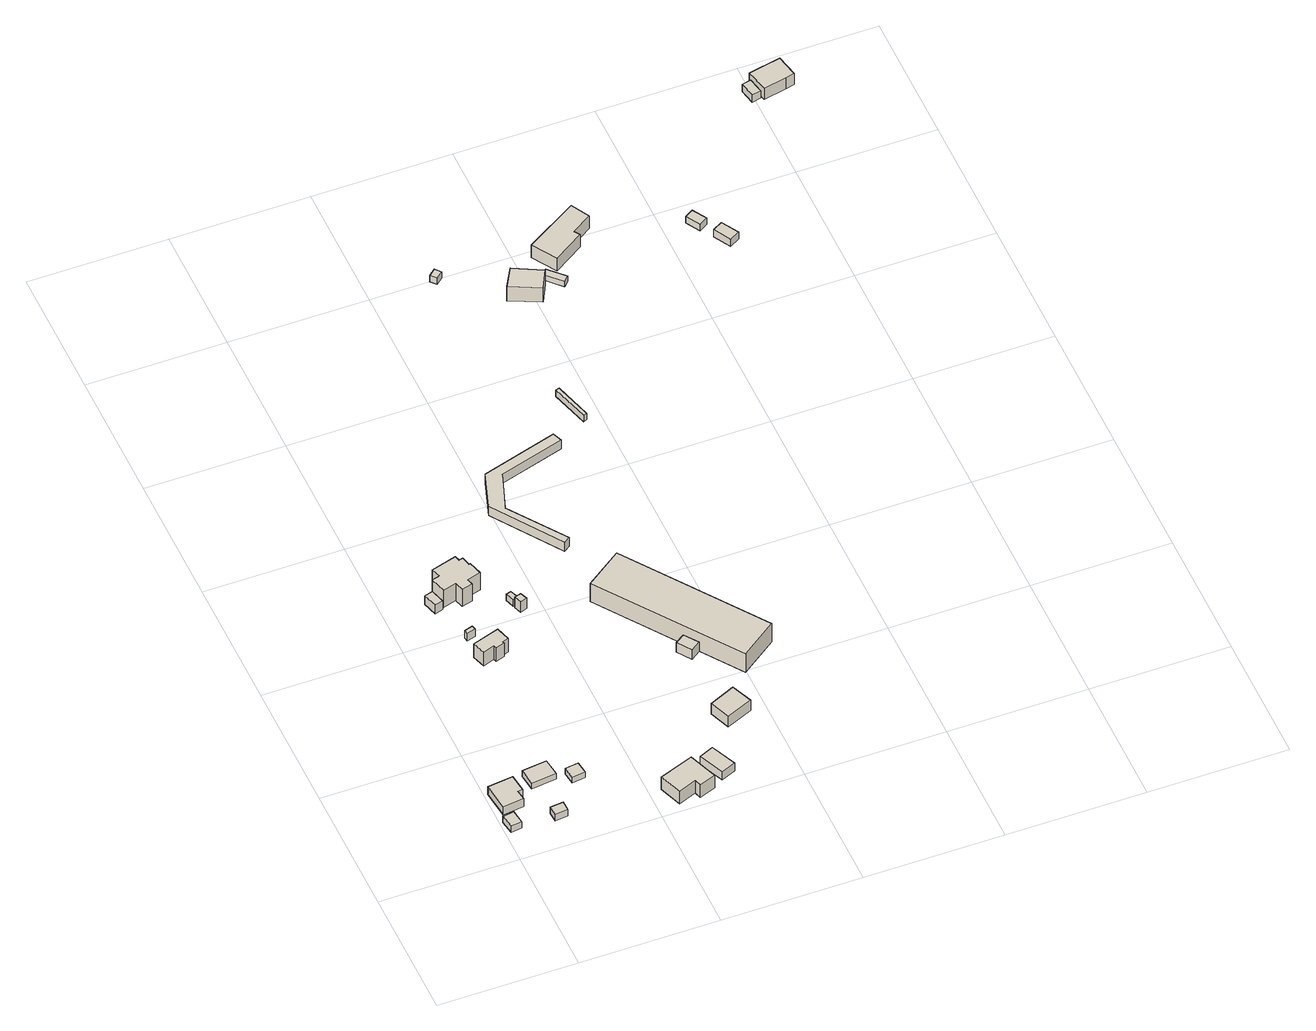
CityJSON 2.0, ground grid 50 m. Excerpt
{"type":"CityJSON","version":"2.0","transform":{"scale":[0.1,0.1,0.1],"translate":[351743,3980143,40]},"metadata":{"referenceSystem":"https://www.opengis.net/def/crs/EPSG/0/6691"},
"CityObjects":{
"building1":{"type":"Building","attributes":{"measuredHeight":3},"geometry":[{"type":"Solid","lod":"1","boundaries":[[[[0,1,2,3]],[[2,4,5,3]],[[1,6,4,2]],[[0,7,6,1]],[[3,5,7,0]],[[4,6,7,5]]]]}]},
"building2":{"type":"Building","attributes":{"measuredHeight":4.4},"geometry":[{"type":"Solid","lod":"1","boundaries":[[[[8,9,10,11,12,13]],[[12,14,15,13]],[[11,16,14,12]],[[10,17,16,11]],[[9,18,17,10]],[[8,19,18,9]],[[13,15,19,8]],[[14,16,17,18,19,15]]]]}]},
"building3":{"type":"Building","attributes":{"measuredHeight":3},"geometry":[{"type":"Solid","lod":"1","boundaries":[[[[20,21,22,23]],[[22,24,25,23]],[[21,26,24,22]],[[20,27,26,21]],[[23,25,27,20]],[[24,26,27,25]]]]}]},
"building4":{"type":"Building","attributes":{"measuredHeight":2.7},"geometry":[{"type":"Solid","lod":"1","boundaries":[[[[28,29,30,31]],[[30,32,33,31]],[[29,34,32,30]],[[28,35,34,29]],[[31,33,35,28]],[[32,34,35,33]]]]}]},
"building5":{"type":"Building","attributes":{"measuredHeight":2.7},"geometry":[{"type":"Solid","lod":"1","boundaries":[[[[36,37,38,39]],[[38,40,41,39]],[[37,42,40,38]],[[36,43,42,37]],[[39,41,43,36]],[[40,42,43,41]]]]}]},
"building6":{"type":"Building","attributes":{"measuredHeight":3.6},"geometry":[{"type":"Solid","lod":"1","boundaries":[[[[44,45,46,47]],[[46,48,49,47]],[[45,50,48,46]],[[44,51,50,45]],[[47,49,51,44]],[[48,50,51,49]]]]}]},
"building7":{"type":"Building","attributes":{"measuredHeight":6.9},"geometry":[{"type":"Solid","lod":"1","boundaries":[[[[52,53,54,55,56,57,58,59]],[[58,60,61,59]],[[57,62,60,58]],[[56,63,62,57]],[[55,64,63,56]],[[54,65,64,55]],[[53,66,65,54]],[[52,67,66,53]],[[59,61,67,52]],[[60,62,63,64,65,66,67,61]]]]}]},
"building8":{"type":"Building","attributes":{"measuredHeight":4.1},"geometry":[{"type":"Solid","lod":"1","boundaries":[[[[68,69,70,71]],[[70,72,73,71]],[[69,74,72,70]],[[68,75,74,69]],[[71,73,75,68]],[[72,74,75,73]]]]}]},
"building9":{"type":"Building","attributes":{"measuredHeight":10.8},"geometry":[{"type":"Solid","lod":"1","boundaries":[[[[76,77,78,79,80,81,82,83,84,85,86,87,88,89]],[[88,90,91,89]],[[87,92,90,88]],[[86,93,92,87]],[[85,94,93,86]],[[84,95,94,85]],[[83,96,95,84]],[[82,97,96,83]],[[81,98,97,82]],[[80,99,98,81]],[[79,100,99,80]],[[78,101,100,79]],[[77,102,101,78]],[[76,103,102,77]],[[89,91,103,76]],[[90,92,93,94,95,96,97,98,99,100,101,102,103,91]]]]}]},
"building10":{"type":"Building","attributes":{"measuredHeight":7.8},"geometry":[{"type":"Solid","lod":"1","boundaries":[[[[104,105,106,107,108,109]],[[108,110,111,109]],[[107,112,110,108]],[[106,113,112,107]],[[105,114,113,106]],[[104,115,114,105]],[[109,111,115,104]],[[110,112,113,114,115,111]]]]}]},
"building11":{"type":"Building","attributes":{"measuredHeight":3},"geometry":[{"type":"Solid","lod":"1","boundaries":[[[[116,117,118,119]],[[118,120,121,119]],[[117,122,120,118]],[[116,123,122,117]],[[119,121,123,116]],[[120,122,123,121]]]]}]},
"building12":{"type":"Building","attributes":{"measuredHeight":5},"geometry":[{"type":"Solid","lod":"1","boundaries":[[[[124,125,126,127]],[[126,128,129,127]],[[125,130,128,126]],[[124,131,130,125]],[[127,129,131,124]],[[128,130,131,129]]]]}]},
"building13":{"type":"Building","attributes":{"measuredHeight":3.8},"geometry":[{"type":"Solid","lod":"1","boundaries":[[[[132,133,134,135]],[[134,136,137,135]],[[133,138,136,134]],[[132,139,138,133]],[[135,137,139,132]],[[136,138,139,137]]]]}]},
"building14":{"type":"Building","attributes":{"measuredHeight":5},"geometry":[{"type":"Solid","lod":"1","boundaries":[[[[140,141,142,143]],[[142,144,145,143]],[[141,146,144,142]],[[140,147,146,141]],[[143,145,147,140]],[[144,146,147,145]]]]}]},
"building15":{"type":"Building","attributes":{"measuredHeight":4.6},"geometry":[{"type":"Solid","lod":"1","boundaries":[[[[148,149,150,151]],[[150,152,153,151]],[[149,154,152,150]],[[148,155,154,149]],[[151,153,155,148]],[[152,154,155,153]]]]}]},
"building16":{"type":"Building","attributes":{"measuredHeight":4.2},"geometry":[{"type":"Solid","lod":"1","boundaries":[[[[156,157,158,159,160,161,162,163]],[[162,164,165,163]],[[161,166,164,162]],[[160,167,166,161]],[[159,168,167,160]],[[158,169,168,159]],[[157,170,169,158]],[[156,171,170,157]],[[163,165,171,156]],[[164,166,167,168,169,170,171,165]]]]}]},
"building17":{"type":"Building","attributes":{"measuredHeight":8.6},"geometry":[{"type":"Solid","lod":"1","boundaries":[[[[172,173,174,175]],[[174,176,177,175]],[[173,178,176,174]],[[172,179,178,173]],[[175,177,179,172]],[[176,178,179,177]]]]}]},
"building18":{"type":"Building","attributes":{"measuredHeight":3},"geometry":[{"type":"Solid","lod":"1","boundaries":[[[[180,181,182,183]],[[182,184,185,183]],[[181,186,184,182]],[[180,187,186,181]],[[183,185,187,180]],[[184,186,187,185]]]]}]},
"building19":{"type":"Building","attributes":{"measuredHeight":3},"geometry":[{"type":"Solid","lod":"1","boundaries":[[[[188,189,190,191]],[[190,192,193,191]],[[189,194,192,190]],[[188,195,194,189]],[[191,193,195,188]],[[192,194,195,193]]]]}]},
"building20":{"type":"Building","attributes":{"measuredHeight":7.3},"geometry":[{"type":"Solid","lod":"1","boundaries":[[[[196,197,198,199]],[[198,200,201,199]],[[197,202,200,198]],[[196,203,202,197]],[[199,201,203,196]],[[200,202,203,201]]]]}]},
"building21":{"type":"Building","attributes":{"measuredHeight":2.5},"geometry":[{"type":"Solid","lod":"1","boundaries":[[[[204,205,206,207]],[[206,208,209,207]],[[205,210,208,206]],[[204,211,210,205]],[[207,209,211,204]],[[208,210,211,209]]]]}]},
"building22":{"type":"Building","attributes":{"measuredHeight":8},"geometry":[{"type":"Solid","lod":"1","boundaries":[[[[212,213,214,215,216,217]],[[216,218,219,217]],[[215,220,218,216]],[[214,221,220,215]],[[213,222,221,214]],[[212,223,222,213]],[[217,219,223,212]],[[218,220,221,222,223,219]]]]}]},
"building23":{"type":"Building","attributes":{"measuredHeight":3},"geometry":[{"type":"Solid","lod":"1","boundaries":[[[[224,225,226,227]],[[226,228,229,227]],[[225,230,228,226]],[[224,231,230,225]],[[227,229,231,224]],[[228,230,231,229]]]]}]},
"building24":{"type":"Building","attributes":{"measuredHeight":3.4},"geometry":[{"type":"Solid","lod":"1","boundaries":[[[[232,233,234,235]],[[234,236,237,235]],[[233,238,236,234]],[[232,239,238,233]],[[235,237,239,232]],[[236,238,239,237]]]]}]},
"building25":{"type":"Building","attributes":{"measuredHeight":3.7},"geometry":[{"type":"Solid","lod":"1","boundaries":[[[[240,241,242,243]],[[242,244,245,243]],[[241,246,244,242]],[[240,247,246,241]],[[243,245,247,240]],[[244,246,247,245]]]]}]},
"building26":{"type":"Building","attributes":{"measuredHeight":5.2},"geometry":[{"type":"Solid","lod":"1","boundaries":[[[[248,249,250,251,252]],[[251,253,254,252]],[[250,255,253,251]],[[249,256,255,250]],[[248,257,256,249]],[[252,254,257,248]],[[253,255,256,257,254]]]]}]}
},
"vertices":[
[44,162,21],[51,110,21],[12,105,21],[4,156,21],[12,105,51],[4,156,51],[51,110,51],[44,162,51],
[105,234,23],[88,232,23],[93,195,23],[18,186,23],[6,289,23],[97,300,23],[6,289,60],[97,300,60],[18,186,60],[93,195,60],[88,232,60],[105,234,60],
[209,140,21],[210,103,21],[164,98,21],[162,135,21],[164,98,51],[162,135,51],[210,103,51],[209,140,51],
[228,329,27],[236,264,27],[146,254,27],[138,318,27],[146,254,54],[138,318,54],[236,264,54],[228,329,54],
[319,280,28],[325,234,28],[277,228,28],[271,274,28],[277,228,55],[271,274,55],[325,234,55],[319,280,55],
[229,966,31],[234,951,31],[203,942,31],[199,957,31],[203,942,67],[199,957,67],[234,951,67],[229,966,67],
[306,845,33],[284,837,33],[287,830,33],[254,819,33],[250,830,33],[209,817,33],[193,865,33],[290,896,33],[193,865,97],[290,896,97],[209,817,97],[250,830,97],[254,819,97],[287,830,97],[284,837,97],[306,845,97],
[176,1176,7],[191,1124,7],[161,1115,7],[146,1167,7],[161,1115,48],[146,1167,48],[191,1124,48],[176,1176,48],
[289,1256,7],[295,1237,7],[309,1241,7],[318,1208,7],[323,1209,7],[337,1159,7],[288,1145,7],[294,1123,7],[254,1112,7],[245,1144,7],[197,1130,7],[181,1189,7],[208,1196,7],[198,1230,7],[208,1196,88],[198,1230,88],[181,1189,88],[197,1130,88],[245,1144,88],[254,1112,88],[294,1123,88],[288,1145,88],[337,1159,88],[323,1209,88],[318,1208,88],[309,1241,88],[295,1237,88],[289,1256,88],
[657,136,29],[697,30,29],[637,8,29],[629,33,29],[564,7,29],[534,90,29],[564,7,88],[534,90,88],[629,33,88],[637,8,88],[697,30,88],[657,136,88],
[410,1074,23],[422,1042,23],[403,1035,23],[392,1068,23],[403,1035,53],[392,1068,53],[422,1042,53],[410,1074,53],
[429,1037,22],[439,1010,22],[415,1001,22],[405,1029,22],[415,1001,72],[405,1029,72],[439,1010,72],[429,1037,72],
[747,172,24],[787,80,24],[735,57,24],[694,149,24],[735,57,62],[694,149,62],[787,80,62],[747,172,62],
[909,390,19],[940,314,19],[845,274,19],[816,349,19],[845,274,68],[816,349,68],[940,314,68],[909,390,68],
[848,665,26],[884,615,26],[849,591,26],[814,641,26],[849,591,71],[814,641,71],[884,615,71],[848,665,71],
[801,1660,25],[814,1626,25],[579,1556,25],[530,1414,25],[672,1213,25],[650,1197,25],[483,1440,25],[529,1579,25],[483,1440,67],[529,1579,67],[650,1197,67],[672,1213,67],[530,1414,67],[579,1556,67],[814,1626,67],[801,1660,67],
[773,1053,24],[1119,568,24],[988,474,24],[642,959,24],[988,474,110],[642,959,110],[1119,568,110],[773,1053,110],
[900,1851,27],[940,1713,27],[927,1708,27],[887,1848,27],[927,1708,57],[887,1848,57],[940,1713,57],[900,1851,57],
[737,2520,2],[755,2499,2],[731,2479,2],[713,2499,2],[731,2479,32],[713,2499,32],[755,2499,32],[737,2520,32],
[1019,2273,3],[911,2323,3],[952,2396,3],[1055,2344,3],[952,2396,71],[1055,2344,71],[911,2323,71],[1019,2273,71],
[1126,2325,8],[1107,2306,8],[1052,2363,8],[1071,2381,8],[1052,2363,33],[1071,2381,33],[1107,2306,33],[1126,2325,33],
[1246,2589,1],[1283,2522,1],[1211,2476,1],[1224,2457,1],[1114,2386,1],[1059,2474,1],[1114,2386,61],[1059,2474,61],[1224,2457,61],[1211,2476,61],[1283,2522,61],[1246,2589,61],
[1609,2436,11],[1640,2385,11],[1609,2366,11],[1579,2418,11],[1609,2366,41],[1579,2418,41],[1640,2385,41],[1609,2436,41],
[1674,2344,13],[1709,2283,13],[1673,2263,13],[1638,2324,13],[1673,2263,47],[1638,2324,47],[1709,2283,47],[1674,2344,47],
[2006,2900,9],[2018,2842,9],[1985,2835,9],[1973,2893,9],[1985,2835,43],[1973,2893,43],[2018,2842,43],[2006,2900,43],
[2124,2939,9],[2141,2857,9],[2109,2850,9],[2025,2832,9],[2008,2915,9],[2025,2832,61],[2008,2915,61],[2109,2850,61],[2141,2857,61],[2124,2939,61]
]}
